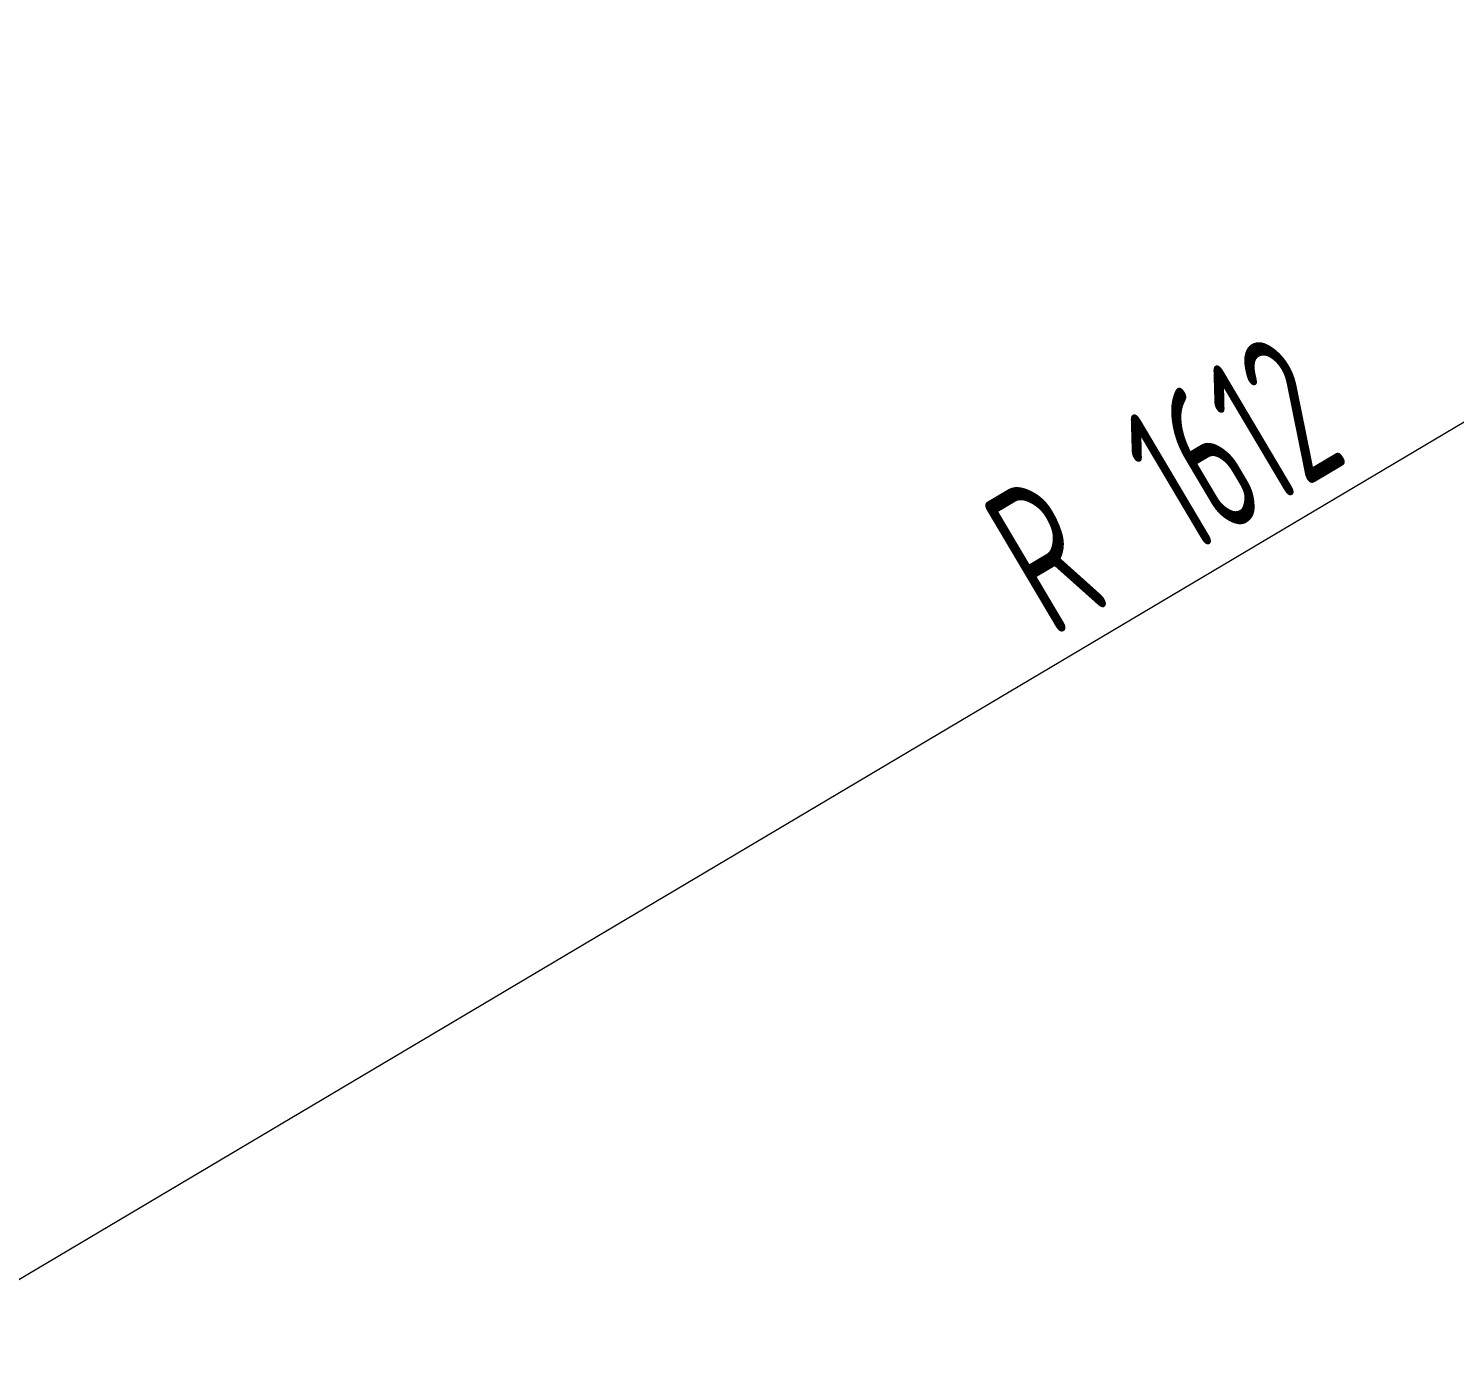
# Model space of a CAD drawing. Header units: millimetres. Extents: x 0 to 594, y 0 to 532.
# Drawn here: x 454.86 to 487.98, y 295.14 to 326.12 of the extents above; entities that cross this region are included whole.
import ezdxf

# ---------------------------------------------------------------- set-up
doc = ezdxf.new("R2010")
doc.units = ezdxf.units.MM
doc.layers.add('13', color=7, linetype='Continuous', true_color=0xffffff)
doc.layers.add('201', color=7, linetype='Continuous', true_color=0xffffff)
doc.styles.add('iso-1', font='isocp.shx')
doc.dimstyles.get("Standard").update_dxf_attribs({"dimtxt": 0.18, "dimasz": 0.18, "dimexe": 0.18, "dimexo": 0.0625, "dimgap": 0.09, "dimtad": 0, "dimtih": 1, "dimtoh": 1, "dimdec": 4, "dimzin": 0, "dimdsep": 46, "dimtxsty": 'Standard', "dimcen": 0.09, "dimadec": 0, "dimazin": 0, "dimtfac": 1, "dimtdec": 4, "dimtofl": 0, "dimtmove": 0, "dimatfit": 3, "dimfxl": 1, "dimtolj": 1, "dimtzin": 0, "dimarcsym": 0})

# ---------------------------------------------------------------- blocks, each defined once
blk = doc.blocks.new('_U1')
at = {"layer": '201', "color": 250, "lineweight": 13}
blk.add_line((430.61169, 282.820884), (499.931008, 323.940688), dxfattribs=at)
at = {"layer": '201', "color": 250, "lineweight": 18}
blk.add_solid([(499.931008, 323.940688), (497.155868, 321.758737), (496.685695, 322.551343), (499.931008, 323.940688)], dxfattribs=at)
at = {"layer": '201', "color": 250, "linetype": 'Continuous', "lineweight": 18, "char_height": 3.5, "attachment_point": 7, "rotation": 30.6761646, "line_spacing_factor": 0.963855, "style": 'iso-1'}
for s, insert in [('\\W0.5795;1612', (481.810819, 313.855865)), ('\\W0.6380;R', (478.626316, 311.966838))]:
    blk.add_mtext(s, dxfattribs=dict(at, insert=insert))

msp = doc.modelspace()

# ---------------------------------------------------------------- linework, layer by layer
at = {"layer": '13', "color": 250, "linetype": 'Continuous', "lineweight": 18}
msp.add_circle((430.61169, 282.82088), 80.5978, dxfattribs=at)

# ---------------------------------------------------------------- dimensions: what is measured, and where the dimension line sits
at = {"layer": '201', "color": 250, "linetype": 'Continuous', "lineweight": 18}
dim = msp.add_radius_dim(center=(430.61169, 282.82088), mpoint=(499.93101, 323.94069), dimstyle='Standard', override={"dimtxt": 3.5, "dimasz": 3.5, "dimexe": 1.5, "dimexo": 0.5, "dimgap": 1.75, "dimtad": 1, "dimtih": 0, "dimtoh": 0, "dimdec": 0, "dimlfac": 20, "dimzin": 8, "dimdsep": 46, "dimlunit": 2, "dimpost": 'R<>', "dimtxsty": 'iso-1', "dimsah": 1, "dimse1": 0, "dimse2": 0, "dimsd1": 0, "dimsd2": 0, "dimclrd": 250, "dimclre": 250, "dimclrt": 250, "dimtol": 0, "dimtm": -0.1, "dimtfac": 0.7, "dimtdec": 2, "dimtofl": 1, "dimtmove": 0, "dimtzin": 8, "dimlwd": 13, "dimlwe": 13}, dxfattribs=at)
dim.commit()
dim.dimension.update_dxf_attribs({"geometry": '_U1', "text_midpoint": (482.97275, 313.88115), "dimtype": 164})

doc.saveas('drawing.dxf')
